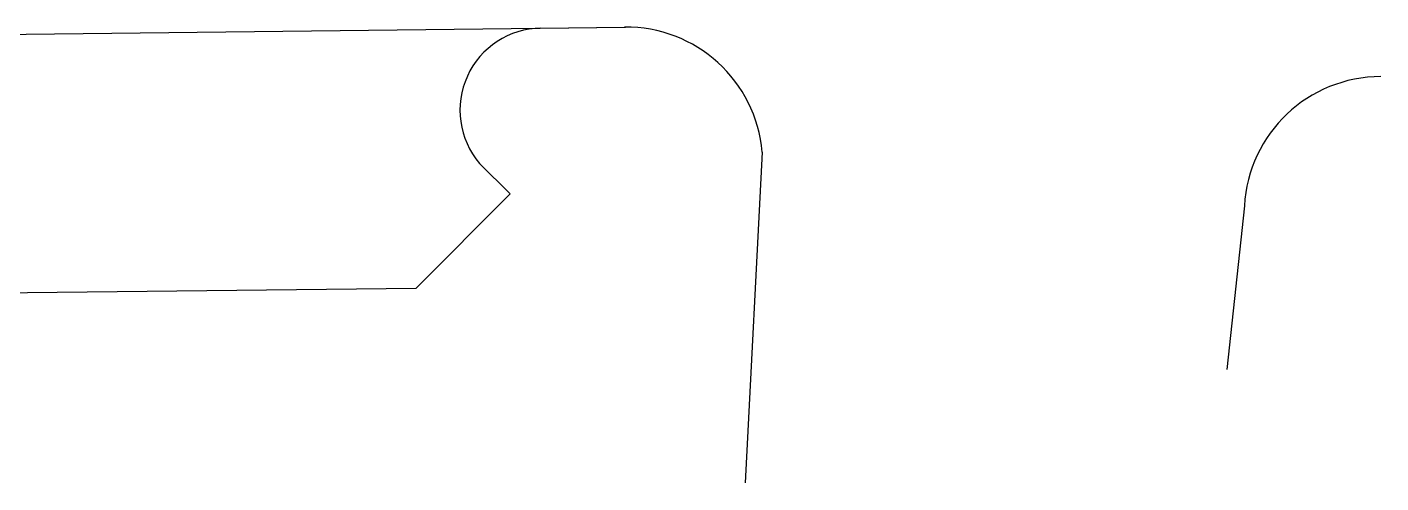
# Model space of a CAD drawing. Extents: x 346 to 515, y 162 to 297.
# Drawn here: x 486.27 to 511.03, y 163.1 to 171.44 of the extents above; entities that cross this region are included whole.
import ezdxf

# ---------------------------------------------------------------- set-up
doc = ezdxf.new("R2010")
doc.units = 0
doc.header["$LTSCALE"] = 35
doc.layers.add('LOCAÇÃO', color=7, linetype='CONTINUOUS')
doc.layers.add('LPISO', color=234, linetype='CONTINUOUS')

msp = doc.modelspace()

# ---------------------------------------------------------------- linework, layer by layer
at = {"layer": 'LOCAÇÃO'}
for p, q in [((495.67077, 171.41969), (497.19669, 171.43872)), ((499.71893, 169.15011), (499.40749, 163.10394)), ((494.54732, 168.94744), (495.10684, 168.38792)), ((495.10684, 168.38792), (493.38667, 166.66776)), ((508.53841, 168.1676), (508.21668, 165.17642)), ((390.05905, 165.5068), (493.38667, 166.66776))]:
    msp.add_line(p, q, dxfattribs=at)
for centre, radius, start, end in [((495.68947, 169.9198), 1.5, 90.714489, 220.409115), ((497.22787, 168.93891), 2.5, 4.84606, 90.714489), ((511.03481, 168.03335), 2.5, 90, 176.921622)]:
    msp.add_arc(centre, radius, start, end, dxfattribs=at)
at = {"layer": 'LPISO'}
msp.add_line((384.1805, 170.09893), (497.21769, 171.43898), dxfattribs=at)

doc.saveas('drawing.dxf')
